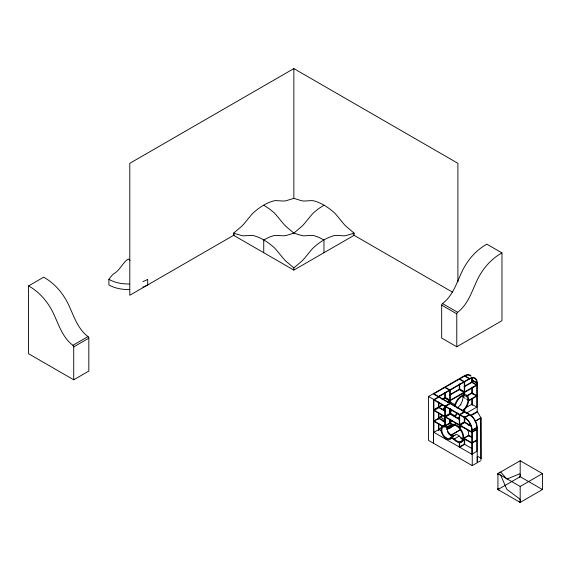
<?xml version="1.0" encoding="UTF-8"?>
<svg xmlns="http://www.w3.org/2000/svg" width="571" height="571" viewBox="0 0 571 571"><rect width="100%" height="100%" fill="white"/><g stroke="black" fill="none" stroke-linecap="round" stroke-linejoin="round"><path stroke-width="0.86" d="M433.51 410.313L433.51 443.26L433.51 410.313L442.525 405.11M438.492 430.591L438.492 423.468M438.492 419.014L438.492 412.783M480.989 458.47L480.825 417.922L475.015 421.277M129.317 289.561A27.429 15.831 0 0 1 108.904 284.936L108.904 279.347L111.302 276.178A17.244 9.957 -60 0 1 113.479 273.944C119.996 270.49 122.287 262.945 128.297 258.991L130.074 260.276M442.068 426.544L445.244 424.624M442.504 303.558C451.832 296.635 455.844 285.336 460.39 275.129C465.729 262.382 474.622 250.926 486.849 244.167L501.959 252.889L501.959 320.702L456.779 346.783L441.676 338.061L441.676 305.142A1.37 0.792 -60 0 1 442.504 303.558L457.614 312.273C466.935 305.349 470.947 294.058 475.5 283.844C480.832 271.097 489.725 259.648 501.959 252.889M233.618 233.139L241.519 226.43A41.947 24.218 -60 0 0 244.01 223.818L251.354 214.903A26.737 15.438 -60 0 1 253.717 212.448C259.498 207.337 266.257 202.933 273.759 200.878A26.737 15.438 -60 0 1 276.121 200.607L283.466 201.042A41.947 24.218 -60 0 0 285.95 200.778L293.851 198.365L301.752 200.778A41.947 24.218 60 0 0 304.236 201.042L311.58 200.607A26.737 15.438 60 0 1 313.943 200.878C321.444 202.933 328.204 207.337 333.985 212.448A26.737 15.438 60 0 1 336.348 214.903L343.692 223.818A41.947 24.218 60 0 0 346.183 226.43L354.084 233.139L354.084 235.323L293.851 270.097L233.618 235.323L233.618 233.139L241.519 235.552A41.947 24.218 60 0 0 244.01 235.816L251.354 235.38A26.737 15.438 60 0 1 253.717 235.652C261.211 237.707 267.97 242.111 273.759 247.222A26.737 15.438 60 0 1 276.121 249.677L283.466 258.599A41.947 24.218 60 0 0 285.95 261.204L293.851 267.913L293.851 270.097M293.851 267.913L301.752 261.204A41.947 24.218 -60 0 0 304.236 258.599L311.58 249.677A26.737 15.438 -60 0 1 313.943 247.222C319.731 242.111 326.491 237.707 333.985 235.652A26.737 15.438 -60 0 1 336.348 235.38L343.692 235.816A41.947 24.218 -60 0 0 346.183 235.552L354.084 233.139M323.964 205.21L318.104 208.993L313.943 212.448A26.737 15.438 -60 0 0 311.58 214.903L304.236 223.818A41.947 24.218 -60 0 1 301.752 226.43L293.851 233.139L285.95 235.552A41.947 24.218 -60 0 1 283.466 235.816L276.121 235.38A26.737 15.438 -60 0 0 273.759 235.652L269.598 237.001L263.738 239.984L263.738 252.71M457.906 281.896L457.906 163.313L293.851 68.599L129.795 163.313L129.795 295.264L234.545 234.788M28.55 285.914L43.653 277.192C55.879 283.951 64.78 295.4 70.112 308.147C74.658 318.361 78.677 329.653 87.998 336.576A1.37 0.792 60 0 1 88.826 338.16L88.826 371.079L73.723 379.801L28.55 353.72L28.55 285.914C40.777 292.666 49.677 304.122 55.009 316.869C59.555 327.083 63.574 338.375 72.895 345.298A1.37 0.792 60 0 1 73.723 346.882L73.723 379.801M72.895 345.298L87.998 336.576M73.723 346.882L88.826 338.16M477.22 411.877L477.22 382.898A10.778 6.224 -60 0 0 469.598 378.502L439.27 396.01A1.099 0.635 0 0 0 439.27 396.902L469.598 414.418A10.778 6.224 60 0 1 477.22 427.615L477.22 462.746L472.238 465.622L428.528 440.384L428.528 396.46L464.616 375.625A10.778 6.224 -60 0 1 471.104 376.061M433.51 394.033L449.812 403.44L444.838 406.316L433.903 400.007L433.903 410.092L444.838 416.402L449.812 413.532L449.812 408.486M470.276 375.954A10.228 5.91 -60 0 0 464.616 376.075L459.684 378.923L464.666 381.792L469.598 378.951A10.228 5.91 -60 0 1 476.828 383.127L476.828 384.854L464.666 391.884L459.684 389.008L459.684 383.962M447.628 401.72L449.812 400.457L449.812 390.371L433.51 399.779L433.51 409.871L438.435 406.995M464.28 382.02L459.298 379.144L445.223 387.266L450.205 390.143L464.28 382.02L464.28 392.106L450.205 400.228L445.223 397.352L445.223 392.313M433.903 400.007L438.878 397.13M441.918 399.265L444.838 397.58L450.205 400.678L464.28 392.555L464.28 394.725L462.146 393.49M449.67 394.789L459.298 389.229L464.666 392.327L476.828 385.304L476.828 395.682L468.705 400.371L466.571 399.136M464.244 386.374L471.853 381.985L476.828 384.854M442.646 399.286L444.838 398.03L449.812 400.899L449.812 403.369M449.67 395.239L459.298 389.679L464.28 392.555M464.244 386.817L471.853 382.427L476.828 385.304M438.878 406.766L442.525 404.661M447.628 402.162L449.812 400.899M442.789 426.045L433.903 420.913L433.903 410.542L438.878 407.665L445.444 411.448M445.223 406.545L450.205 403.668L464.28 411.791L459.298 414.667L445.223 406.545L445.223 416.63L459.298 424.753L464.28 421.876L464.28 416.837M466.678 395.789L471.853 392.805L476.828 395.682M467.399 395.824L471.853 393.248L476.828 396.124L476.828 407.109L466.186 413.254M438.878 417.587L442.582 415.452M433.903 420.913L443.132 415.581M468.67 400.842L476.828 396.124M445.451 437.393L444.83 437.75L444.83 438.649L433.903 432.34L433.903 421.362L438.878 418.486L445.259 422.169M433.903 410.542L444.838 416.851L450.205 413.754L459.091 418.886M450.205 419.071L450.205 423.125L445.223 426.002L445.223 417.08L450.205 414.203L459.091 419.335M442.646 421.091L444.83 419.828M465.765 407.744L471.853 404.232L476.828 407.109M459.684 414.889L464.666 412.019L469.598 414.86A10.228 5.91 60 0 1 476.828 427.393L476.828 429.128L471.853 432.004L459.684 424.981L459.684 414.889L464.616 417.736A10.228 5.91 60 0 1 471.853 430.27L471.853 432.004M438.878 429.021L442.525 426.915M450.198 422.483L452.425 421.198M457.607 418.208L459.091 417.351M433.903 432.34L438.878 429.463L441.797 431.148M447 426.93A3.99 2.305 60 0 0 449.955 426.594A10.1 5.831 60 0 1 459.205 427.279A10.1 5.831 60 0 1 463.252 440.291A10.1 5.831 60 0 1 454.016 439.649A3.99 2.305 60 0 0 450.712 438.863A7.58 4.375 60 0 1 444.01 436.901A7.58 4.375 60 0 1 441.24 427.993A7.58 4.375 60 0 1 447 426.93L451.982 424.053A3.99 2.305 60 0 0 452.882 424.524M428.528 396.46L464.616 417.294L469.598 414.418M446.915 427.765A5.089 2.941 60 0 0 450.676 427.336A9 5.196 60 0 1 458.927 427.95A9 5.196 60 0 1 462.531 439.542A9 5.196 60 0 1 454.302 438.978A5.089 2.941 60 0 0 450.084 437.971A6.488 3.747 60 0 1 444.352 436.294A6.488 3.747 60 0 1 441.983 428.678A6.488 3.747 60 0 1 446.915 427.765L449.406 426.33M464.616 417.736L469.598 414.86M449.955 426.594L450.89 426.052M451.825 425.516L452.446 425.152M446.907 429.078L449.177 427.765M464.351 419L465.872 418.122M470.418 415.495L477.249 411.555L480.989 417.893L480.989 460.155M450.676 427.336L454.416 425.181M447.022 429.52L454.694 425.095M464.658 419.342L466.193 418.457M470.797 415.795L477.699 411.812M445.223 417.08L459.298 425.202L464.666 422.105L471.51 426.052M462.531 426.152L459.684 427.793L459.684 425.424L464.666 422.547L471.51 426.501M461.432 426.137L459.298 427.372L459.298 425.202M451.047 435.116L460.49 429.663M468.477 425.052L469.933 424.21M450.576 435.502L460.419 429.82M468.741 425.017L470.254 424.139M475.557 421.084L480.989 417.893M445.801 438.535L445.216 438.093L445.216 438.878L446.643 438.057M450.084 437.971L455.066 435.095A5.089 2.941 60 0 1 459.277 436.101A9 5.196 60 0 0 463.424 438.678M450.712 438.863L451.647 438.321M454.302 438.978L459.277 436.101M454.016 439.649L454.951 439.106M471.853 430.27L476.828 427.393M472.238 465.622L472.238 430.491L477.22 427.615M459.684 425.424L471.853 432.447L476.828 429.578L476.828 439.948L471.853 442.825L463.723 438.135L468.705 435.259L471.66 436.965M461.432 441.412L459.298 442.639L459.298 447.007L464.28 444.131L464.28 439.77M460.619 442.132L459.684 442.668L459.684 447.229L471.853 454.252L476.828 451.375L476.828 440.398L471.853 443.274L463.688 438.557L468.67 435.68L471.639 437.393M460.933 441.947L461.554 441.59M462.796 440.869L463.424 440.512M459.684 447.229L464.666 444.352L472.267 448.742M480.447 460.918L477.313 462.524L477.249 456.457M497.933 473.595L520.188 460.747L542.45 473.595L542.45 489.554L520.188 502.401L497.933 489.554L497.933 473.595L520.188 486.449L542.45 473.595M497.933 489.554L520.188 476.699L542.45 489.554M450.783 421.469L450.198 421.698M353.156 234.788L452.51 292.152M441.676 305.142L456.779 313.864L456.779 346.783M464.616 375.625L469.598 378.502M471.853 377.474A10.778 6.224 -60 0 1 472.238 380.022L477.22 382.898M464.616 376.075L469.598 378.951M471.353 377.488A10.228 5.91 -60 0 1 471.853 380.25L476.828 383.127M462.531 393.462L464.666 394.697L464.666 392.327M463.723 397.495L465.151 398.315M449.812 390.371L444.838 387.495L433.903 393.804L438.878 396.681M464.045 409.214L464.666 409.571L464.666 411.848M454.723 404.097L455.658 404.639A9 5.196 -60 0 1 463.017 395.924A9 5.196 -60 0 1 467.927 400.842A9 5.196 -60 0 1 462.01 410.999M450.669 399.878A10.1 5.831 -60 0 0 449.955 401.848L454.937 404.725A10.1 5.831 -60 0 1 466.957 395.382A10.1 5.831 -60 0 1 463.295 410.927M455.073 415.767L455.694 416.123A3.99 2.305 -60 0 1 457.649 413.675M449.712 413.818A6.488 3.747 -60 0 0 450.084 413.083L455.066 415.959A5.089 2.941 -60 0 1 457.257 413.061M445.444 411.006L438.878 407.216L438.878 402.562M438.435 407.437L438.492 401.948M444.809 421.462L438.878 418.036L438.878 412.847M433.903 421.362L442.404 426.266M480.853 458.235L477.527 456.25M445.216 438.878L459.298 447.007M263.738 205.21L269.598 208.993L273.759 212.448A26.737 15.438 60 0 1 276.121 214.903L283.466 223.818A41.947 24.218 60 0 0 285.95 226.43L293.851 233.139L301.752 235.552A41.947 24.218 60 0 0 304.236 235.816L311.58 235.38A26.737 15.438 60 0 1 313.943 235.652L318.104 237.001L323.964 239.984L323.964 252.71M520.188 460.747L520.188 476.699M520.188 486.449L520.188 502.401M472.238 380.022L472.238 382.663M472.238 387.052L472.238 394.076M472.238 398.465L472.238 405.489M471.853 380.25L471.853 381.985M471.853 388.359L471.853 392.805M471.853 399.165L471.853 404.232M471.853 432.447L471.853 442.825M471.853 443.274L471.853 454.252M464.666 381.792L464.666 391.884M464.666 417.058L464.666 422.105M464.666 439.791L464.666 444.352M464.28 409.992L464.28 411.741M459.298 384.183L459.298 389.229M459.298 414.667L459.298 424.753M450.205 390.143L450.205 400.228M450.205 400.678L450.205 403.112M450.205 408.708L450.205 413.754M449.812 419.735L449.812 423.018L444.838 425.895L444.838 416.851M444.838 392.534L444.838 397.58M444.838 405.424L444.838 416.402M439.27 396.01L439.27 396.46A1.099 0.635 0 0 0 439.27 397.352L439.27 396.902M438.878 423.554L438.878 429.463M438.457 412.797L438.457 419.028M438.457 423.482L438.457 430.605M293.851 68.599L293.851 198.765M455.694 416.123A7.58 4.375 -60 0 1 455.258 416.98M452.161 420.641A7.58 4.375 -60 0 1 449.541 421.855M449.677 410.078A7.58 4.375 -60 0 1 450.769 409.171M450.712 413.247A3.99 2.305 -60 0 1 450.847 412.969M454.937 404.725A3.99 2.305 -60 0 1 454.323 406.174M449.955 401.848A3.99 2.305 -60 0 1 449.641 402.712M463.695 395.988A10.1 5.831 -60 0 1 463.731 396.467M461.061 404.903A10.1 5.831 -60 0 1 460.94 405.089M455.658 404.639A5.089 2.941 -60 0 1 455.08 406.109M462.838 395.988A9 5.196 -60 0 1 457.028 408.122M455.066 415.959A6.488 3.747 -60 0 1 454.694 416.694M451.447 420.227A6.488 3.747 -60 0 1 449.72 420.877M449.541 411.177A6.488 3.747 -60 0 1 451.311 409.721M450.084 413.083A5.089 2.941 -60 0 1 452.282 410.192M443.753 409.279A6.488 3.747 -60 0 1 444.559 408.301M444.559 418.986A7.58 4.375 -60 0 1 441.083 416.123M442.789 409.578A7.58 4.375 -60 0 1 444.838 407.073M464.616 417.294A10.778 6.224 60 0 1 472.238 430.491M453.196 436.715A7.58 4.375 60 0 1 447.371 431.669M449.534 422.968A7.58 4.375 60 0 1 451.982 424.053M466.164 439.542A10.1 5.831 60 0 1 465.108 439.784M462.96 439.463A10.1 5.831 60 0 1 460.576 438.157M455.137 423.304A10.1 5.831 60 0 1 455.373 422.918M467.706 429.87A10.1 5.831 60 0 1 468.627 435.994M455.258 425.095A5.089 2.941 60 0 1 453.61 425.631M455.066 435.095A6.488 3.747 60 0 1 449.841 433.96A6.488 3.747 60 0 1 446.779 426.958M449.541 423.932A6.488 3.747 60 0 1 449.827 423.967M498.904 474.158A1.37 0.792 60 0 0 497.933 474.715A1.37 0.792 -60 0 1 498.904 473.038M500.167 474.886A1.37 0.792 60 0 1 500.974 475.85L506.584 488.79A1.37 0.792 60 0 0 507.248 489.661L519.36 498.704A1.37 0.792 60 0 1 520.188 500.289M520.188 501.281A1.37 0.792 60 0 1 519.225 501.845M498.904 490.111A1.37 0.792 60 0 1 497.933 488.433A1.37 0.792 -60 0 0 498.904 488.99M500.167 472.303A1.37 0.792 -60 0 1 500.974 472.338L506.584 478.805A1.37 0.792 -60 0 0 507.248 478.905L519.36 473.959A1.37 0.792 -60 0 1 520.188 474.587M520.188 475.579A1.37 0.792 -60 0 1 519.225 477.256M456.779 313.864A1.37 0.792 -60 0 1 457.614 312.273M142.886 287.149A27.429 15.831 0 0 0 147.689 284.936L147.689 279.347A27.429 15.831 0 0 1 142.886 281.56M129.317 283.973A27.429 15.831 0 0 1 108.904 279.347"/></g></svg>
